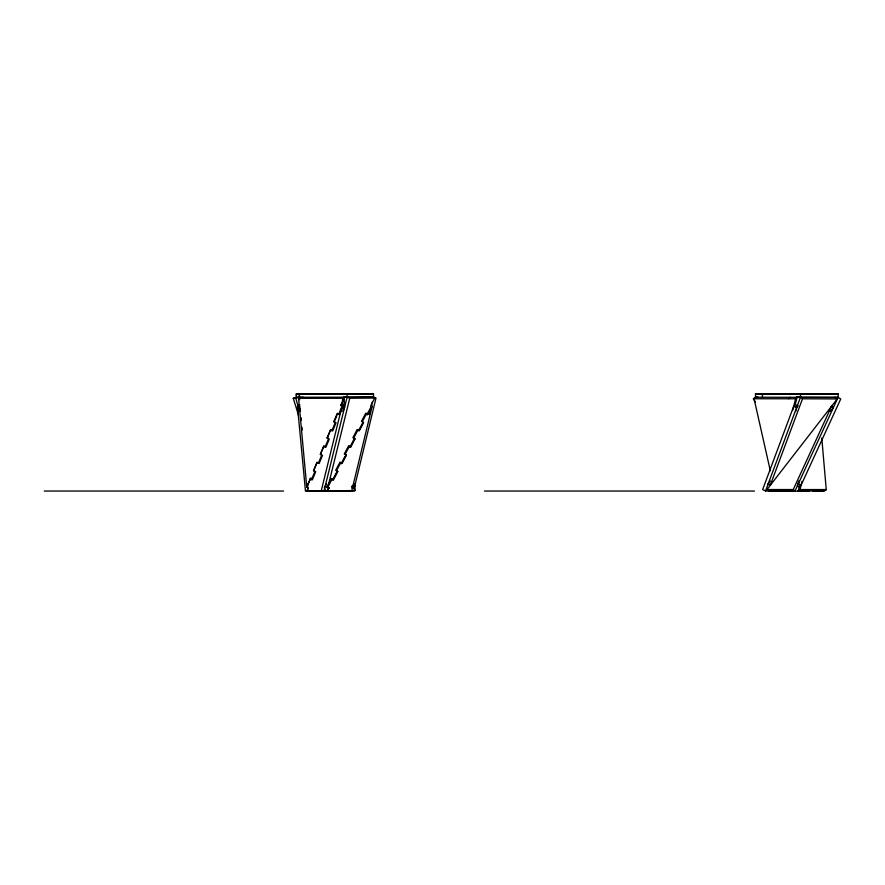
<?xml version="1.0" encoding="UTF-8"?>
<svg xmlns="http://www.w3.org/2000/svg" width="885" height="885" viewBox="0 0 885 885"><rect width="100%" height="100%" fill="white"/><g stroke="black" fill="none" stroke-linecap="round" stroke-linejoin="round"><path stroke-width="1.33" d="M758.157 397.232L755.513 397.221L835.208 397.409L837.243 398.936L766.996 489.549L768.766 490.965L795.018 490.976L838.062 397.42L838.084 394.024L755.513 393.88L755.513 397.221L754.064 398.748L770.337 470.831M762.439 397.232L762.439 393.88M792.761 410.087L795.626 398.77L797.075 397.243L795.206 404.589L793.768 406.115L762.66 489.549L765.547 490.954L800.482 397.243L800.494 393.891M798.701 481.174L798.104 483.807L801.002 485.367L840.75 398.969L838.062 397.42L834.511 397.365M798.912 481.186L798.314 483.818L801.002 485.367L799.221 486.783L798.27 490.976L824.466 490.987L826.247 489.571L821.778 438.086M798.27 490.976L800.04 489.56L801.899 481.418M369.333 414.501L372.397 401.823M328.258 488.199L326.178 486.982L327.096 486.617L329.176 487.834L326.698 491.142L351.787 490.666L372.165 406.226L371.246 406.58L366.943 414.744L367.861 414.39L372.165 406.226M352.13 485.788L354.597 486.75L376.014 398.018L373.547 397.055M342.019 406.337L338.623 414.49L337.528 413.284L334.143 421.437L335.227 422.643L331.842 430.807L330.747 429.59L327.35 437.743L328.446 438.96L325.049 447.113L323.965 445.907L320.569 454.06L321.664 455.277L318.268 463.43L317.184 462.213L313.788 470.377L314.883 471.583L311.487 479.747L310.392 478.531L307.006 486.684L308.091 487.901L306.885 490.81L321.233 490.821L342.019 406.337L344.752 406.669L342.816 411.326M306.885 490.81L323.976 491.153L347.064 397.276L347.053 393.925L296.375 393.913L296.387 397.265L347.385 397.199M326.476 483.63L325.249 485.965L327.959 486.938L349.763 398.25L374.786 398.04L370.948 405.319L371.866 406.337L367.574 414.501L365.77 413.848M795.648 411.503L796.821 407.52L793.768 406.115L796.655 407.531M770.381 481.031L768.18 483.852L770.216 485.389L802.518 398.781L837.243 398.936M303.433 397.321L299.395 397.332L299.384 393.991L299.395 397.332L298.599 398.316L306.752 486.993L310.945 477.856M310.148 478.829L312.328 479.847L315.724 471.694L313.544 470.676L316.93 462.523L319.12 463.53L322.505 455.377L320.326 454.37L323.711 446.206L325.901 447.224L329.286 439.06L327.107 438.053L330.503 429.9L332.683 430.906L336.079 422.753L333.888 421.736L337.285 413.583L339.464 414.589L343.657 405.452L341.477 404.445L340.67 405.43L342.86 406.436M340.67 405.43L344.453 397.276L341.477 404.445M335.658 418.428L336.632 416.094M766.996 489.549L793.248 489.56L831.568 406.248L833.338 407.664L830.418 411.437M327.096 486.617L331.388 478.464L333.468 479.681L337.771 471.517L335.692 470.3L339.995 462.136L342.075 463.353L346.367 455.189L344.287 453.983L348.59 445.819L350.67 447.036L354.962 438.872L352.894 437.655L357.186 429.49L359.266 430.707L363.569 422.543L361.489 421.337L365.782 413.173L367.861 414.39M327.959 486.938L332.251 478.774L333.18 479.792L337.473 471.628L336.554 470.61L340.858 462.446L341.776 463.463L346.079 455.31L345.15 454.293L349.453 446.128L350.372 447.146L354.675 438.982L353.746 437.964L358.049 429.8L358.978 430.818L363.27 422.665L362.352 421.647L366.644 413.483L367.574 414.501M333.169 478.862L336.853 471.871L337.771 471.517M344.84 456.715L341.156 463.707L342.075 463.353M353.436 440.387L349.752 447.39L350.67 447.036M358.967 429.9L362.651 422.908L363.569 422.543M326.698 491.142L329.176 487.834M333.888 421.736L334.696 420.751M327.107 438.053L327.904 437.068M320.326 454.37L321.122 453.385M313.544 470.676L314.341 469.692M306.752 486.993L307.56 486.009M788.701 398.759L790.139 397.243M342.938 405.418L344.597 404.379L343.922 397.066M756.221 397.188L753.301 398.715L755.226 401.867M826.114 489.615L823.227 491.009L813.094 491.131M354.044 439.226L354.962 438.872M345.449 455.554L346.367 455.189M332.55 480.035L333.468 479.681M324.297 487.126L325.514 491.042L326.598 490.699M350.405 490.578L325.514 491.042M298.61 415.563L293.267 398.294L299.019 397.299L299.705 399.732M293.267 398.294L299.019 397.299M295.833 398.294L297.88 405.573L300.004 404.921M351.588 486.695L353.801 486.44L354.299 490.622L350.98 491.009L355.283 490.522L354.741 485.4M351.81 487.912L354.022 487.657M354.299 490.622L355.283 490.522M796.046 397.321L838.084 397.376M300.081 406.857L297.482 406.492L305.447 490.821L315.901 490.733M331.698 393.88L373.503 393.825L373.503 397.166L343.225 397.265M327.616 490.788L351.787 490.666M347.053 393.925L373.503 393.825L296.375 393.913L296.387 397.265M296.375 393.913L342.185 393.825M368.282 397.177L373.503 397.166L370.848 397.055M298.599 398.316L343.657 398.261M343.557 397.166L347.96 397.066M754.064 398.748L795.626 398.77M800.04 489.56L826.247 489.571M44.25 491.042L283.521 491.042M484.515 491.042L754.474 491.042M776.776 491.142L809.122 491.131M796.157 397.42L800.195 397.431M801.047 397.343L796.334 397.343L799.929 397.343M765.547 490.954L775.481 491.098M321.233 490.821L323.976 491.153M321.133 490.699L323.733 491.053L305.447 490.821M374.786 398.04L372.076 397.066L347.064 397.276L349.763 398.25M795.206 404.589L798.27 406.005M797.297 485.743L799.221 486.783M831.303 406.126L833.338 407.664L831.568 406.248M800.482 397.243L802.518 398.781M770.216 485.389L768.191 483.863L769.95 485.268M793.248 489.56L795.018 490.976M297.88 405.573L299.628 411.248M297.482 406.492L298.787 411.138M342.451 399.799L343.026 405.275M300.203 408.217L300.469 410.939M301.11 417.742L301.365 420.452M302.006 427.256L302.261 429.977M307.405 484.383L307.925 489.814M354.354 484.04L354.597 486.75M353.546 483.719L353.801 486.44M838.095 394.024L755.513 393.88L838.095 394.024"/></g></svg>
